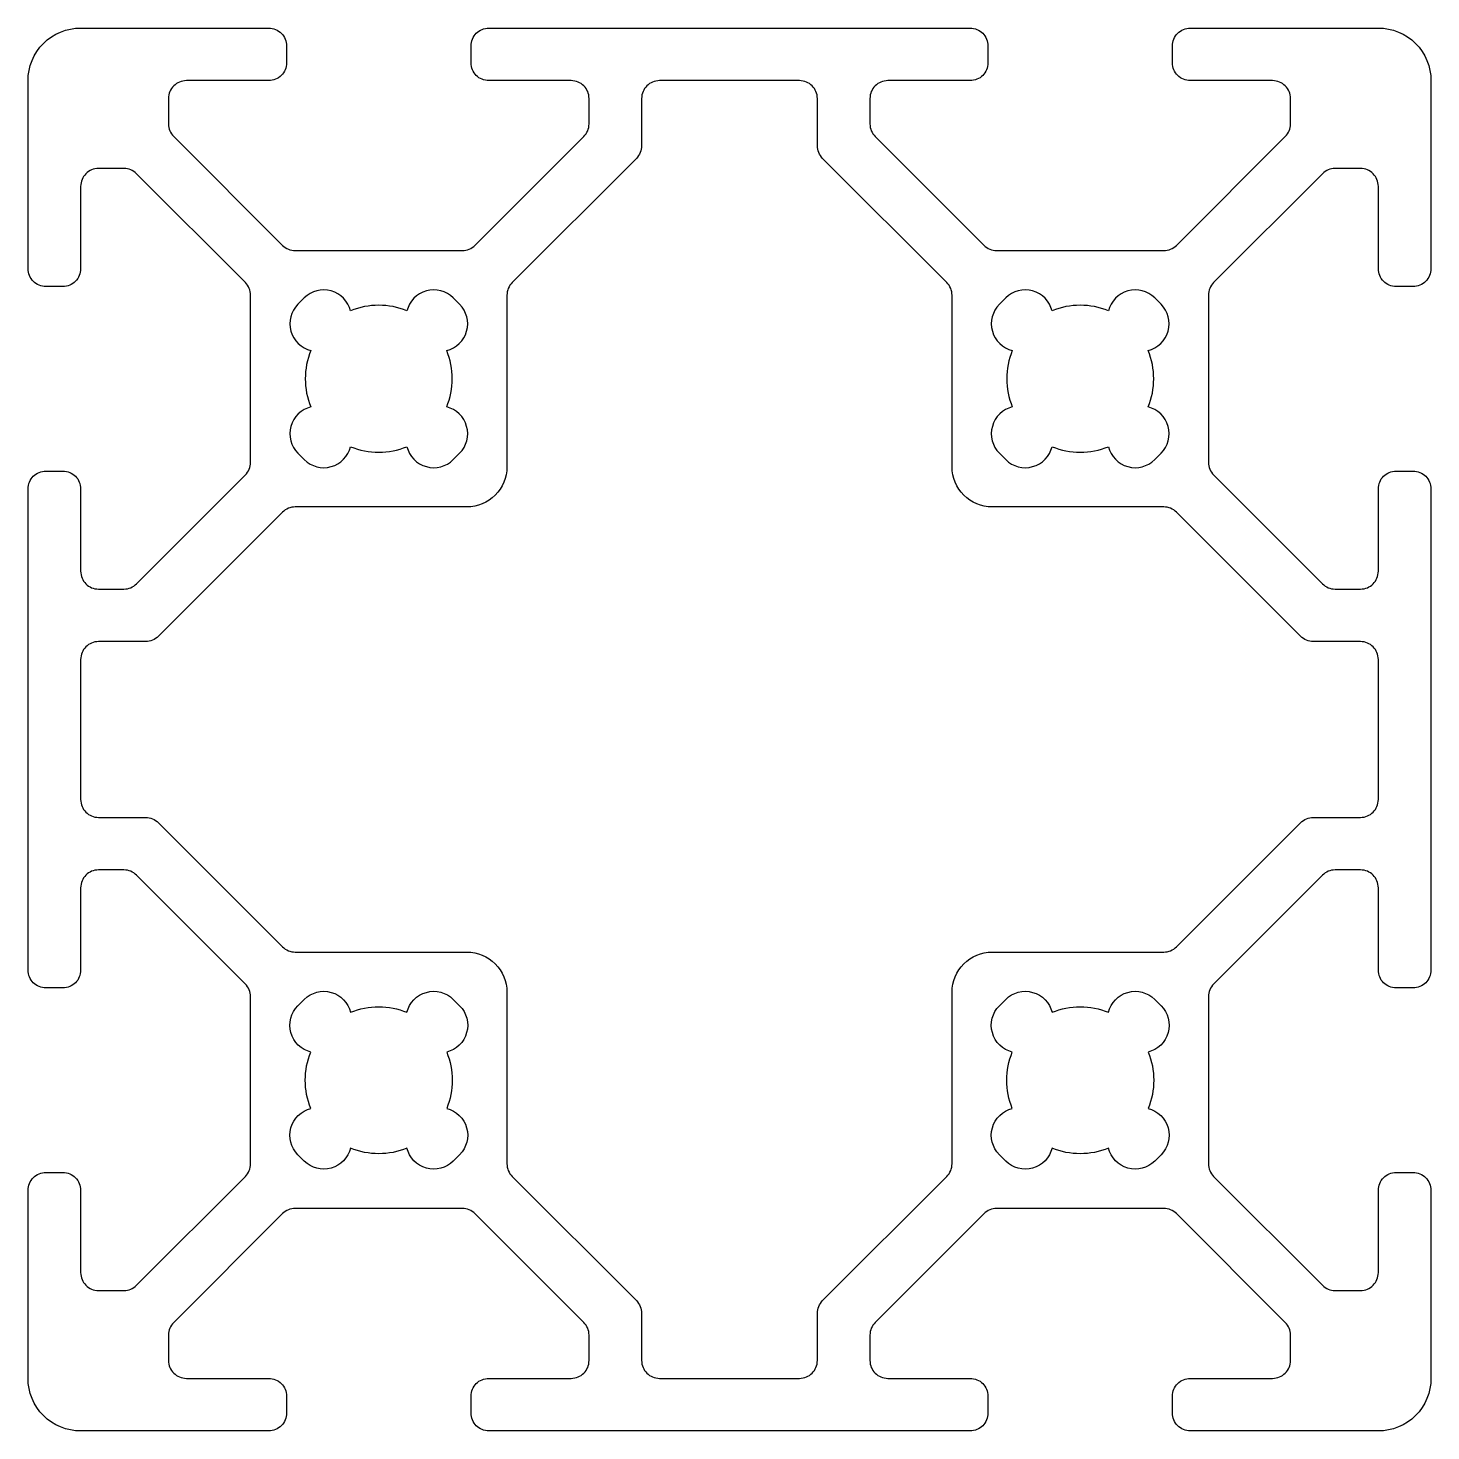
# Model space of a CAD drawing. Header units: millimetres. Extents: x 70 to 110, y -69.2 to -29.2.
import ezdxf

# ---------------------------------------------------------------- set-up
doc = ezdxf.new("R2010")
doc.units = ezdxf.units.MM
doc.layers.get('0').update_dxf_attribs({"linetype": 'CONTINUOUS'})

msp = doc.modelspace()

# ---------------------------------------------------------------- linework, layer by layer
for points in [[(108.5, -29.211, -0.414214), (110, -30.711), (110, -36.073, -0.414214), (109.492, -36.581), (109.008, -36.581, -0.414214), (108.5, -36.073), (108.5, -33.724, 0.414214), (107.992, -33.216), (107.266, -33.216, 0.198912), (106.907, -33.365), (103.804, -36.468, 0.198912), (103.655, -36.827), (103.655, -41.595, 0.198912), (103.804, -41.954), (106.907, -45.057, 0.198912), (107.266, -45.206), (107.992, -45.206, 0.414214), (108.5, -44.698), (108.5, -42.349, -0.414214), (109.008, -41.841), (109.492, -41.841, -0.414214), (110, -42.349), (110, -56.073, -0.414214), (109.492, -56.581), (109.008, -56.581, -0.414214), (108.5, -56.073), (108.5, -53.724, 0.414214), (107.992, -53.216), (107.266, -53.216, 0.198912), (106.907, -53.365), (103.804, -56.468, 0.198912), (103.655, -56.827), (103.655, -61.595, 0.198912), (103.804, -61.954), (106.907, -65.057, 0.198912), (107.266, -65.206), (107.992, -65.206, 0.414214), (108.5, -64.698), (108.5, -62.349, -0.414214), (109.008, -61.841), (109.492, -61.841, -0.414214), (110, -62.349), (110, -67.711, -0.414214), (108.5, -69.211), (103.138, -69.211, -0.414214), (102.63, -68.703), (102.63, -68.219, -0.414214), (103.138, -67.711), (105.487, -67.711, 0.414214), (105.995, -67.203), (105.995, -66.477, 0.198912), (105.846, -66.118), (102.743, -63.015, 0.198912), (102.384, -62.866), (97.616, -62.866, 0.198912), (97.257, -63.015), (94.154, -66.118, 0.198912), (94.005, -66.477), (94.005, -67.203, 0.414214), (94.513, -67.711), (96.862, -67.711, -0.414214), (97.37, -68.219), (97.37, -68.703, -0.414214), (96.862, -69.211), (83.138, -69.211, -0.414214), (82.63, -68.703), (82.63, -68.219, -0.414214), (83.138, -67.711), (85.487, -67.711, 0.414214), (85.995, -67.203), (85.995, -66.477, 0.198912), (85.846, -66.118), (82.743, -63.015, 0.198912), (82.384, -62.866), (77.616, -62.866, 0.198912), (77.257, -63.015), (74.154, -66.118, 0.198912), (74.005, -66.477), (74.005, -67.203, 0.414214), (74.513, -67.711), (76.862, -67.711, -0.414214), (77.37, -68.219), (77.37, -68.703, -0.414214), (76.862, -69.211), (71.5, -69.211, -0.414214), (70, -67.711), (70, -62.349, -0.414214), (70.508, -61.841), (70.992, -61.841, -0.414214), (71.5, -62.349), (71.5, -64.698, 0.414214), (72.008, -65.206), (72.734, -65.206, 0.198912), (73.093, -65.057), (76.196, -61.954, 0.198912), (76.345, -61.595), (76.345, -56.827, 0.198912), (76.196, -56.468), (73.093, -53.365, 0.198912), (72.734, -53.216), (72.008, -53.216, 0.414214), (71.5, -53.724), (71.5, -56.073, -0.414214), (70.992, -56.581), (70.508, -56.581, -0.414214), (70, -56.073), (70, -42.349, -0.414214), (70.508, -41.841), (70.992, -41.841, -0.414214), (71.5, -42.349), (71.5, -44.698, 0.414214), (72.008, -45.206), (72.734, -45.206, 0.198912), (73.093, -45.057), (76.196, -41.954, 0.198912), (76.345, -41.595), (76.345, -36.827, 0.198912), (76.196, -36.468), (73.093, -33.365, 0.198912), (72.734, -33.216), (72.008, -33.216, 0.414214), (71.5, -33.724), (71.5, -36.073, -0.414214), (70.992, -36.581), (70.508, -36.581, -0.414214), (70, -36.073), (70, -30.711, -0.414214), (71.5, -29.211), (76.862, -29.211, -0.414214), (77.37, -29.719), (77.37, -30.203, -0.414214), (76.862, -30.711), (74.513, -30.711, 0.414214), (74.005, -31.219), (74.005, -31.945, 0.198912), (74.154, -32.304), (77.257, -35.407, 0.198912), (77.616, -35.556), (82.384, -35.556, 0.198912), (82.743, -35.407), (85.846, -32.304, 0.198912), (85.995, -31.945), (85.995, -31.219, 0.414214), (85.487, -30.711), (83.138, -30.711, -0.414214), (82.63, -30.203), (82.63, -29.719, -0.414214), (83.138, -29.211), (96.862, -29.211, -0.414214), (97.37, -29.719), (97.37, -30.203, -0.414214), (96.862, -30.711), (94.513, -30.711, 0.414214), (94.005, -31.219), (94.005, -31.945, 0.198912), (94.154, -32.304), (97.257, -35.407, 0.198912), (97.616, -35.556), (102.384, -35.556, 0.198912), (102.743, -35.407), (105.846, -32.304, 0.198912), (105.995, -31.945), (105.995, -31.219, 0.414214), (105.487, -30.711), (103.138, -30.711, -0.414214), (102.63, -30.203), (102.63, -29.719, -0.414214), (103.138, -29.211)], [(108.5, -51.208), (108.5, -47.214, 0.414214), (107.992, -46.706), (106.645, -46.706, -0.198912), (106.286, -46.557), (102.743, -43.015, 0.198912), (102.384, -42.866), (97.488, -42.866, -0.414214), (96.345, -41.723), (96.345, -36.827, 0.198912), (96.196, -36.468), (92.654, -32.926, -0.198912), (92.505, -32.566), (92.505, -31.219, 0.414214), (91.997, -30.711), (88.003, -30.711, 0.414214), (87.495, -31.219), (87.495, -32.566, -0.198912), (87.346, -32.926), (83.804, -36.468, 0.198912), (83.655, -36.827), (83.655, -41.723, -0.414214), (82.512, -42.866), (77.616, -42.866, 0.198912), (77.257, -43.015), (73.714, -46.557, -0.198912), (73.355, -46.706), (72.008, -46.706, 0.414214), (71.5, -47.214), (71.5, -51.208, 0.414214), (72.008, -51.716), (73.355, -51.716, -0.198912), (73.714, -51.865), (77.257, -55.407, 0.198912), (77.616, -55.556), (82.512, -55.556, -0.414214), (83.655, -56.699), (83.655, -61.595, 0.198912), (83.804, -61.954), (87.346, -65.496, -0.198912), (87.495, -65.856), (87.495, -67.203, 0.414214), (88.003, -67.711), (91.997, -67.711, 0.414214), (92.505, -67.203), (92.505, -65.856, -0.198912), (92.654, -65.496), (96.196, -61.954, 0.198912), (96.345, -61.595), (96.345, -56.699, -0.414214), (97.488, -55.556), (102.384, -55.556, 0.198912), (102.743, -55.407), (106.286, -51.865, -0.198912), (106.645, -51.716), (107.992, -51.716, 0.414214)], [(82.304, -37.087), (82.124, -36.907, 0.58433), (80.804, -37.275, 0.199349), (79.196, -37.275, 0.58433), (77.876, -36.907), (77.696, -37.087, 0.58433), (78.064, -38.407, 0.199349), (78.064, -40.015, 0.58433), (77.696, -41.335), (77.876, -41.515, 0.58433), (79.196, -41.147, 0.199349), (80.804, -41.147, 0.58433), (82.124, -41.515), (82.304, -41.335, 0.58433), (81.936, -40.015, 0.199349), (81.936, -38.407, 0.58433)], [(102.304, -37.087), (102.124, -36.907, 0.58433), (100.804, -37.275, 0.199349), (99.196, -37.275, 0.58433), (97.876, -36.907), (97.696, -37.087, 0.58433), (98.064, -38.407, 0.199349), (98.064, -40.015, 0.58433), (97.696, -41.335), (97.876, -41.515, 0.58433), (99.196, -41.147, 0.199349), (100.804, -41.147, 0.58433), (102.124, -41.515), (102.304, -41.335, 0.58433), (101.936, -40.015, 0.199349), (101.936, -38.407, 0.58433)], [(81.936, -58.407, -0.199349), (81.936, -60.015, -0.58433), (82.304, -61.335), (82.124, -61.515, -0.58433), (80.804, -61.147, -0.199349), (79.196, -61.147, -0.58433), (77.876, -61.515), (77.696, -61.335, -0.58433), (78.064, -60.015, -0.199349), (78.064, -58.407, -0.58433), (77.696, -57.087), (77.876, -56.907, -0.58433), (79.196, -57.275, -0.199349), (80.804, -57.275, -0.58433), (82.124, -56.907), (82.304, -57.087, -0.58433)], [(101.936, -58.407, -0.199349), (101.936, -60.015, -0.58433), (102.304, -61.335), (102.124, -61.515, -0.58433), (100.804, -61.147, -0.199349), (99.196, -61.147, -0.58433), (97.876, -61.515), (97.696, -61.335, -0.58433), (98.064, -60.015, -0.199349), (98.064, -58.407, -0.58433), (97.696, -57.087), (97.876, -56.907, -0.58433), (99.196, -57.275, -0.199349), (100.804, -57.275, -0.58433), (102.124, -56.907), (102.304, -57.087, -0.58433)]]:
    msp.add_lwpolyline(points, format="xyb", close=True)

doc.saveas('drawing.dxf')
